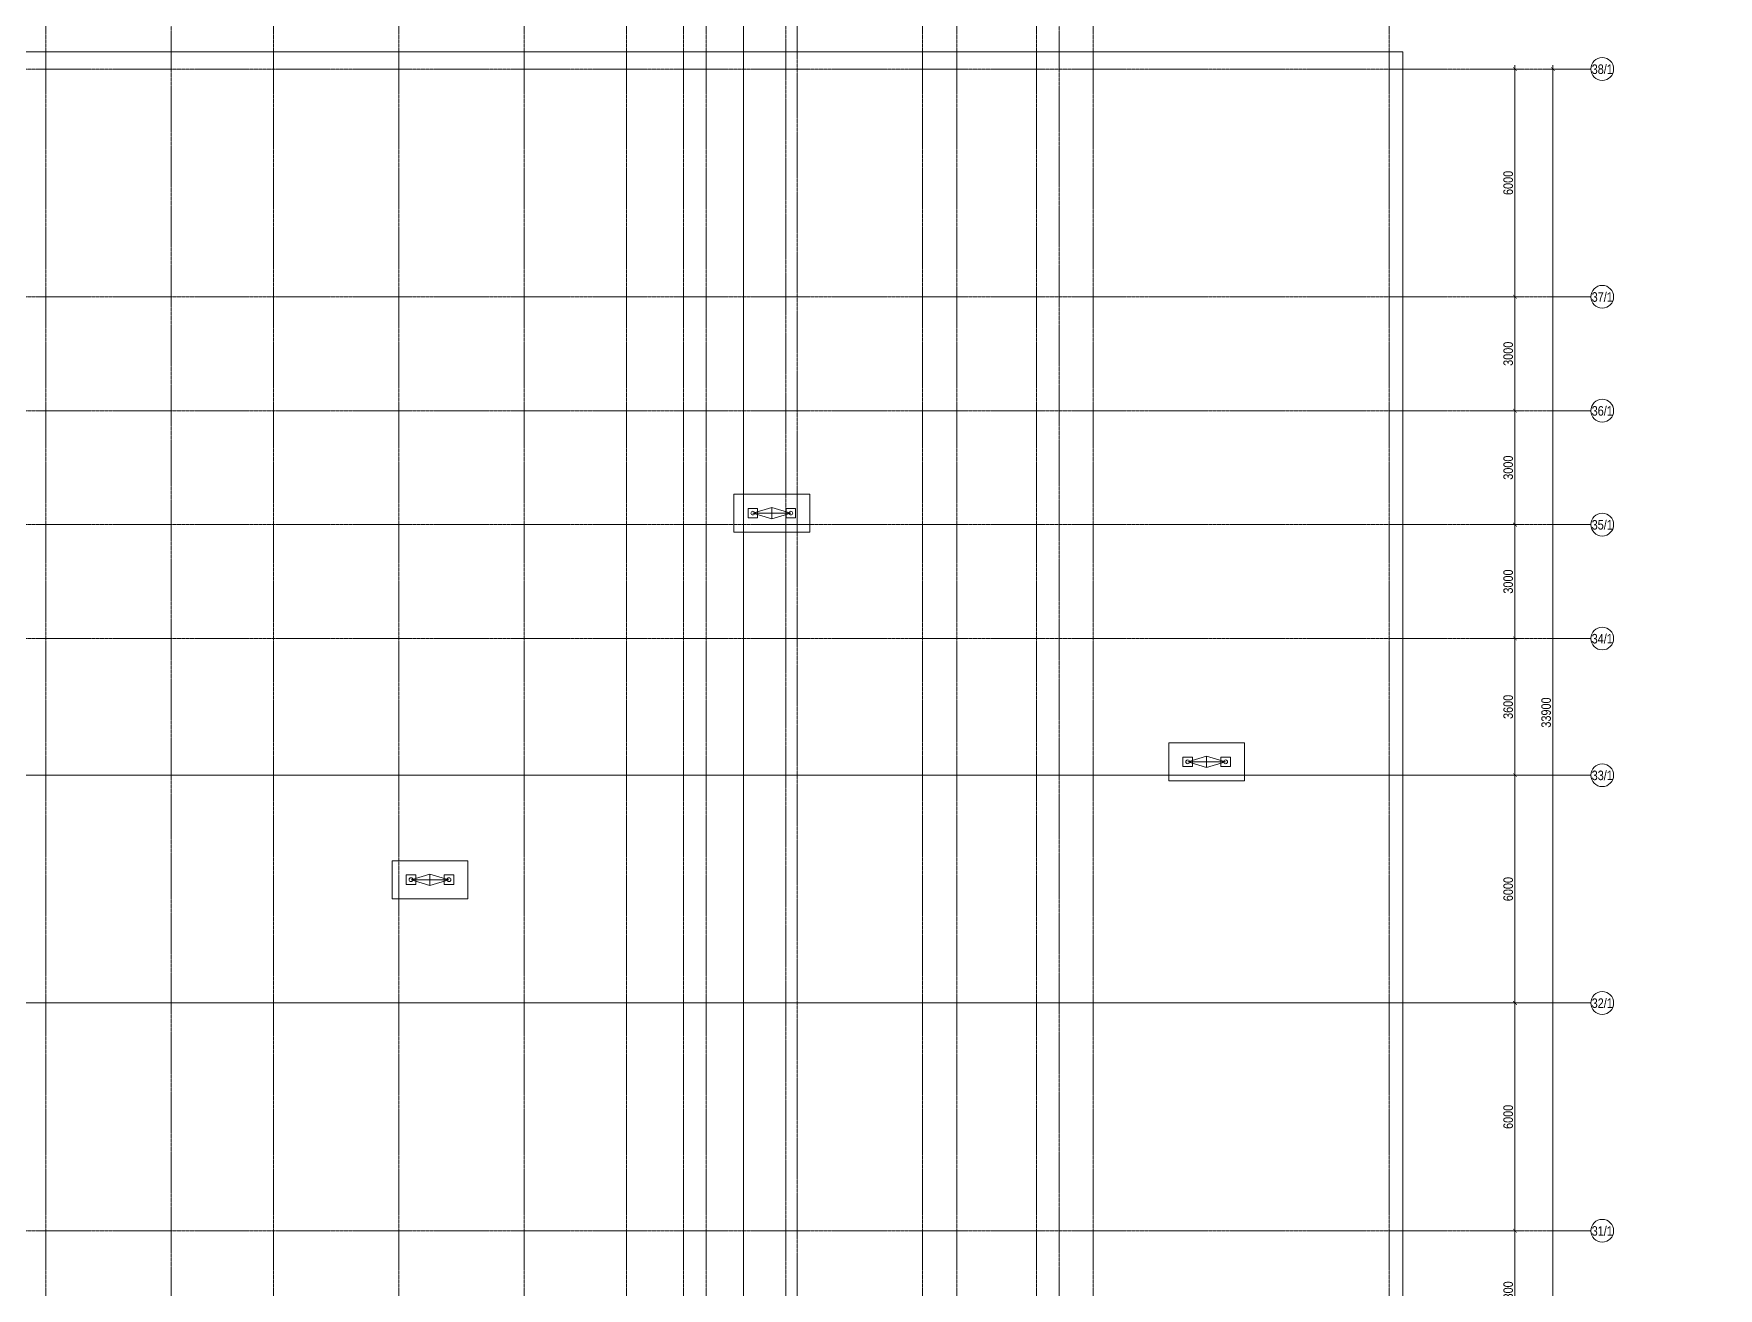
# Model space of a CAD drawing. Header units: millimetres. Extents: x -65509 to 912790, y 446 to 713294.
# Drawn here: x 468481 to 512869, y 608868 to 641914 of the extents above; entities that cross this region are included whole.
import ezdxf
from ezdxf import colors
from ezdxf.entities.mleader import LeaderData, LeaderLine
from ezdxf.enums import TextEntityAlignment as Align
from ezdxf.math import Vec2, Vec3

# ---------------------------------------------------------------- set-up
doc = ezdxf.new("R2010")
doc.units = ezdxf.units.MM
doc.linetypes.add('CENTER2', pattern=[28.575, 19.05, -3.175, 3.175, -3.175])
doc.linetypes.add('DASHED', pattern=[19.05, 12.7, -6.35])
doc.layers.get('Defpoints').update_dxf_attribs({"color": 250})
doc.layers.add('АР_Делит', color=250, linetype='Continuous', lineweight=0, plot=False)
for name, color, linetype, lineweight in [('АР_Разрезы марка', 7, 'Continuous', 13), ('АР_ФАСАД', 250, 'Continuous', 9), ('РД_Воронки с кровли', 250, 'Continuous', 18), ('РД_Оси_100', 250, 'Continuous', 0), ('РД_Оси_размер', 250, 'Continuous', 0)]:
    doc.layers.add(name, color=color, linetype=linetype, lineweight=lineweight)
doc.styles.add('style1', font='ARIALN.TTF')
doc.styles.add('ккк', font='isocpeur.ttf', dxfattribs={"width": 0.85, "oblique": 15})
doc.dimstyles.new('Dim100_ареал', dxfattribs={"dimscale": 100, "dimtxt": 2.5, "dimasz": 1, "dimexe": 1, "dimexo": 1, "dimgap": 0.5, "dimtad": 1, "dimzin": 12, "dimdsep": 46, "dimtxsty": 'style1', "dimblk": 'ARCHTICK', "dimcen": 1, "dimdle": 1, "dimclrd": 256, "dimclre": 256, "dimaunit": 1, "dimadec": 0, "dimazin": 3, "dimtfac": 1, "dimtmove": 1, "dimatfit": 3, "dimldrblk": 'OPEN30', "dimfxl": 4, "dimfxlon": 1, "dimtolj": 1, "dimtzin": 0, "dimlwd": 9, "dimlwe": 9, "dimarcsym": 0})

# ---------------------------------------------------------------- blocks, each defined once
blk = doc.blocks.new('A-iden')
at = {"linetype": 'Continuous', "lineweight": 5}
blk.add_circle((0, -4), 3, dxfattribs=at)
at = {"color": 0, "linetype": 'Continuous', "lineweight": 20, "style": 'ккк', "width": 0.85}
blk.add_attdef('ID', text='', height=8, dxfattribs=at).set_placement((0.31, -3.85), align=Align.MIDDLE_CENTER)
blk = doc.blocks.new('_ArchTick')
at = {"color": 0, "linetype": 'ByBlock', "const_width": 0.15}
blk.add_lwpolyline([(-0.5, -0.5), (0.5, 0.5)], dxfattribs=at)
blk = doc.blocks.new('*D375')
at = {"layer": 'Defpoints', "color": 0, "transparency": 16777216}
for p in [(116910, 104100), (117910, 104100), (116910, 100800)]:
    blk.add_point(p, dxfattribs=at)
at = {"layer": 'РД_Оси_размер', "color": 0, "lineweight": 5, "transparency": 16777216}
for p, q in [((117710, 104100), (118010, 104100)), ((117910, 100700), (117910, 104200)), ((117710, 100800), (118010, 100800))]:
    blk.add_line(p, q, dxfattribs=at)
at = {"layer": 'РД_Оси_размер', "color": 0, "lineweight": 5, "transparency": 16777216, "xscale": 100, "yscale": 100, "zscale": 100}
for p, rotation in [((117910, 104100), 90), ((117910, 100800), 270)]:
    blk.add_blockref('_ArchTick', p, dxfattribs=dict(at, rotation=rotation))
at = {"layer": 'РД_Оси_размер', "color": 0, "transparency": 16777216, "insert": (117732, 102450), "char_height": 250, "attachment_point": 5, "rotation": 90, "style": 'style1'}
blk.add_mtext('\\A1;3300', dxfattribs=at)
blk = doc.blocks.new('_Open30')
at = {"color": 0, "linetype": 'ByBlock', "lineweight": -2}
for p, q in [((-1, 0.27), (0, 0)), ((0, 0), (-1, -0.27)), ((0, 0), (-1, 0))]:
    blk.add_line(p, q, dxfattribs=at)
blk = doc.blocks.new('*D376')
at = {"layer": 'Defpoints', "color": 0, "transparency": 16777216}
for p in [(116910, 110100), (117910, 110100), (116910, 104100)]:
    blk.add_point(p, dxfattribs=at)
at = {"layer": 'РД_Оси_размер', "color": 0, "lineweight": 5, "transparency": 16777216}
for p, q in [((117710, 110100), (118010, 110100)), ((117910, 104000), (117910, 110200)), ((117710, 104100), (118010, 104100))]:
    blk.add_line(p, q, dxfattribs=at)
at = {"layer": 'РД_Оси_размер', "color": 0, "lineweight": 5, "transparency": 16777216, "xscale": 100, "yscale": 100, "zscale": 100}
for p, rotation in [((117910, 110100), 90), ((117910, 104100), 270)]:
    blk.add_blockref('_ArchTick', p, dxfattribs=dict(at, rotation=rotation))
at = {"layer": 'РД_Оси_размер', "color": 0, "transparency": 16777216, "insert": (117732, 107100), "char_height": 250, "attachment_point": 5, "rotation": 90, "style": 'style1'}
blk.add_mtext('\\A1;6000', dxfattribs=at)
blk = doc.blocks.new('*D377')
at = {"layer": 'Defpoints', "color": 0, "transparency": 16777216}
for p in [(116910, 116100), (117910, 116100), (116910, 110100)]:
    blk.add_point(p, dxfattribs=at)
at = {"layer": 'РД_Оси_размер', "color": 0, "lineweight": 5, "transparency": 16777216}
for p, q in [((117710, 116100), (118010, 116100)), ((117910, 110000), (117910, 116200)), ((117710, 110100), (118010, 110100))]:
    blk.add_line(p, q, dxfattribs=at)
at = {"layer": 'РД_Оси_размер', "color": 0, "lineweight": 5, "transparency": 16777216, "xscale": 100, "yscale": 100, "zscale": 100}
for p, rotation in [((117910, 116100), 90), ((117910, 110100), 270)]:
    blk.add_blockref('_ArchTick', p, dxfattribs=dict(at, rotation=rotation))
at = {"layer": 'РД_Оси_размер', "color": 0, "transparency": 16777216, "insert": (117732, 113100), "char_height": 250, "attachment_point": 5, "rotation": 90, "style": 'style1'}
blk.add_mtext('\\A1;6000', dxfattribs=at)
blk = doc.blocks.new('*D378')
at = {"layer": 'Defpoints', "color": 0, "transparency": 16777216}
for p in [(116910, 119700), (117910, 119700), (116910, 116100)]:
    blk.add_point(p, dxfattribs=at)
at = {"layer": 'РД_Оси_размер', "color": 0, "lineweight": 5, "transparency": 16777216}
for p, q in [((117710, 119700), (118010, 119700)), ((117910, 116000), (117910, 119800)), ((117710, 116100), (118010, 116100))]:
    blk.add_line(p, q, dxfattribs=at)
at = {"layer": 'РД_Оси_размер', "color": 0, "lineweight": 5, "transparency": 16777216, "xscale": 100, "yscale": 100, "zscale": 100}
for p, rotation in [((117910, 119700), 90), ((117910, 116100), 270)]:
    blk.add_blockref('_ArchTick', p, dxfattribs=dict(at, rotation=rotation))
at = {"layer": 'РД_Оси_размер', "color": 0, "transparency": 16777216, "insert": (117732, 117900), "char_height": 250, "attachment_point": 5, "rotation": 90, "style": 'style1'}
blk.add_mtext('\\A1;3600', dxfattribs=at)
blk = doc.blocks.new('*D379')
at = {"layer": 'Defpoints', "color": 0, "transparency": 16777216}
for p in [(116910, 122700), (117910, 122700), (116910, 119700)]:
    blk.add_point(p, dxfattribs=at)
at = {"layer": 'РД_Оси_размер', "color": 0, "lineweight": 5, "transparency": 16777216}
for p, q in [((117710, 122700), (118010, 122700)), ((117910, 119600), (117910, 122800)), ((117710, 119700), (118010, 119700))]:
    blk.add_line(p, q, dxfattribs=at)
at = {"layer": 'РД_Оси_размер', "color": 0, "lineweight": 5, "transparency": 16777216, "xscale": 100, "yscale": 100, "zscale": 100}
for p, rotation in [((117910, 122700), 90), ((117910, 119700), 270)]:
    blk.add_blockref('_ArchTick', p, dxfattribs=dict(at, rotation=rotation))
at = {"layer": 'РД_Оси_размер', "color": 0, "transparency": 16777216, "insert": (117732, 121200), "char_height": 250, "attachment_point": 5, "rotation": 90, "style": 'style1'}
blk.add_mtext('\\A1;3000', dxfattribs=at)
blk = doc.blocks.new('*D380')
at = {"layer": 'Defpoints', "color": 0, "transparency": 16777216}
for p in [(116910, 125700), (117910, 125700), (116910, 122700)]:
    blk.add_point(p, dxfattribs=at)
at = {"layer": 'РД_Оси_размер', "color": 0, "lineweight": 5, "transparency": 16777216}
for p, q in [((117710, 125700), (118010, 125700)), ((117910, 122600), (117910, 125800)), ((117710, 122700), (118010, 122700))]:
    blk.add_line(p, q, dxfattribs=at)
at = {"layer": 'РД_Оси_размер', "color": 0, "lineweight": 5, "transparency": 16777216, "xscale": 100, "yscale": 100, "zscale": 100}
for p, rotation in [((117910, 125700), 90), ((117910, 122700), 270)]:
    blk.add_blockref('_ArchTick', p, dxfattribs=dict(at, rotation=rotation))
at = {"layer": 'РД_Оси_размер', "color": 0, "transparency": 16777216, "insert": (117732, 124200), "char_height": 250, "attachment_point": 5, "rotation": 90, "style": 'style1'}
blk.add_mtext('\\A1;3000', dxfattribs=at)
blk = doc.blocks.new('*D381')
at = {"layer": 'Defpoints', "color": 0, "transparency": 16777216}
for p in [(116910, 128700), (117910, 128700), (116910, 125700)]:
    blk.add_point(p, dxfattribs=at)
at = {"layer": 'РД_Оси_размер', "color": 0, "lineweight": 5, "transparency": 16777216}
for p, q in [((117910, 125600), (117910, 128800)), ((117710, 128700), (118010, 128700)), ((117710, 125700), (118010, 125700))]:
    blk.add_line(p, q, dxfattribs=at)
at = {"layer": 'РД_Оси_размер', "color": 0, "lineweight": 5, "transparency": 16777216, "xscale": 100, "yscale": 100, "zscale": 100}
for p, rotation in [((117910, 128700), 90), ((117910, 125700), 270)]:
    blk.add_blockref('_ArchTick', p, dxfattribs=dict(at, rotation=rotation))
at = {"layer": 'РД_Оси_размер', "color": 0, "transparency": 16777216, "insert": (117732, 127200), "char_height": 250, "attachment_point": 5, "rotation": 90, "style": 'style1'}
blk.add_mtext('\\A1;3000', dxfattribs=at)
blk = doc.blocks.new('*D382')
at = {"layer": 'Defpoints', "color": 0, "transparency": 16777216}
for p in [(116910, 134700), (117910, 134700), (116910, 128700)]:
    blk.add_point(p, dxfattribs=at)
at = {"layer": 'РД_Оси_размер', "color": 0, "lineweight": 5, "transparency": 16777216}
for p, q in [((117710, 134700), (118010, 134700)), ((117910, 128600), (117910, 134800)), ((117710, 128700), (118010, 128700))]:
    blk.add_line(p, q, dxfattribs=at)
at = {"layer": 'РД_Оси_размер', "color": 0, "lineweight": 5, "transparency": 16777216, "xscale": 100, "yscale": 100, "zscale": 100}
for p, rotation in [((117910, 134700), 90), ((117910, 128700), 270)]:
    blk.add_blockref('_ArchTick', p, dxfattribs=dict(at, rotation=rotation))
at = {"layer": 'РД_Оси_размер', "color": 0, "transparency": 16777216, "insert": (117732, 131700), "char_height": 250, "attachment_point": 5, "rotation": 90, "style": 'style1'}
blk.add_mtext('\\A1;6000', dxfattribs=at)
blk = doc.blocks.new('*D333')
at = {"layer": 'Defpoints', "color": 0, "transparency": 16777216}
for p in [(116910, 134700), (118910, 134700), (116910, 100800)]:
    blk.add_point(p, dxfattribs=at)
at = {"layer": 'РД_Оси_размер', "color": 0, "lineweight": 5, "transparency": 16777216}
for p, q in [((118710, 134700), (119010, 134700)), ((118910, 100700), (118910, 134800)), ((118710, 100800), (119010, 100800))]:
    blk.add_line(p, q, dxfattribs=at)
at = {"layer": 'РД_Оси_размер', "color": 0, "lineweight": 5, "transparency": 16777216, "xscale": 100, "yscale": 100, "zscale": 100}
for p, rotation in [((118910, 134700), 90), ((118910, 100800), 270)]:
    blk.add_blockref('_ArchTick', p, dxfattribs=dict(at, rotation=rotation))
at = {"layer": 'РД_Оси_размер', "color": 0, "transparency": 16777216, "insert": (118732, 117750), "char_height": 250, "attachment_point": 5, "rotation": 90, "style": 'style1'}
blk.add_mtext('\\A1;33900', dxfattribs=at)
blk = doc.blocks.new('A$Cd58bfb5e')
at = {"layer": 'РД_Воронки с кровли', "lineweight": 0, "ltscale": 2}
for p, q in [((-500, 0), (0, 150)), ((500, 0), (-500, 0)), ((0, 150), (500, 0)), ((0, -150), (0, 150)), ((500, 0), (0, -150)), ((0, -150), (-500, 0))]:
    blk.add_line(p, q, dxfattribs=at)
at = {"layer": 'РД_Воронки с кровли'}
for points in [[(1000, 500), (1000, -500), (-1000, -500), (-1000, 500)], [(625, -125), (625, 125), (375, 125), (375, -125)]]:
    blk.add_lwpolyline(points, close=True, dxfattribs=at)
at = {"layer": 'РД_Воронки с кровли', "linetype": 'Continuous', "lineweight": 0}
blk.add_lwpolyline([(-625, -125), (-375, -125), (-375, 125), (-625, 125)], close=True, dxfattribs=at)
at = {"layer": 'РД_Воронки с кровли', "lineweight": 0}
for centre in [(-500, 0), (500, 0)]:
    blk.add_circle(centre, 50, dxfattribs=at)
blk = doc.blocks.new('воронки с кровли')
at = {"layer": 'РД_Воронки с кровли', "lineweight": 70}
for p in [(-133122, 315276), (-121664, 308723), (-142129, 305620)]:
    blk.add_blockref('A$Cd58bfb5e', p, dxfattribs=at)
blk = doc.blocks.new('СОШ_2200_АР_ОСИ_М100_28.05.24')
at = {"layer": 'АР_Делит', "color": 5, "linetype": 'DASHED'}
blk.add_lwpolyline([(37145, 100855), (37145, 129155), (72745, 129155), (72745, 135155), (114955, 135155), (114955, -355)], dxfattribs=at)
at = {"layer": 'РД_Оси_100', "linetype": 'CENTER2'}
for p, q in [((79200, -6155), (79200, 139938.679)), ((85200, -6155), (85200, 139938.679)), ((88500, -6155), (88500, 139938.679)), ((91800, -6155), (91800, 139938.679)), ((94500, -6155), (94500, 139938.679)), ((96000, -6155), (96000, 139938.679)), ((102300, -6155), (102300, 139938.679)), ((114600, -6155), (114600, 139938.679)), ((-5954.958, 134700), (119910, 134700)), ((-5954.958, 128700), (119910, 128700)), ((-5954.958, 125700), (119910, 125700)), ((-5954.958, 122700), (119910, 122700)), ((-5954.958, 119700), (119910, 119700)), ((-5954.958, 116100), (119910, 116100)), ((35037.55, 116100), (119910, 116100)), ((-5954.958, 110100), (119910, 110100)), ((35037.55, 110100), (119910, 110100)), ((-5954.958, 104100), (119910, 104100))]:
    blk.add_line(p, q, dxfattribs=at)
for points in [[(82500, 139938.679), (82500, -6155)], [(96600, -6155), (96600, 139938.679)], [(98700, -6194.98), (98700, 139538.679), (98550, 139938.679)], [(99000, -6195.83), (99000, 139538.679), (99150, 139938.679)], [(103200, -6155), (103200, 139938.679)], [(105300, -6155), (105300, 139938.679)], [(105900, 139938.679), (105900, -6155)], [(106800, -6155), (106800, 139938.679)]]:
    blk.add_lwpolyline(points, dxfattribs=at)
at = {"layer": 'РД_Оси_100', "color": 0}
ref = blk.add_blockref('A-iden', (120210, 135100), dxfattribs=dict(at, xscale=-100, yscale=100, zscale=100))
ref.add_attrib('ID', '38/1', dxfattribs={"layer": '0', "linetype": 'Continuous', "height": 250, "style": 'style1'}).set_placement((120210, 134700), align=Align.MIDDLE)
ref = blk.add_blockref('A-iden', (120210, 129100), dxfattribs=dict(at, xscale=100, yscale=100, zscale=100))
ref.add_attrib('ID', '37/1', dxfattribs={"layer": '0', "linetype": 'Continuous', "height": 250, "style": 'style1'}).set_placement((120210, 128700), align=Align.MIDDLE)
ref = blk.add_blockref('A-iden', (120210, 126100), dxfattribs=dict(at, xscale=100, yscale=100, zscale=100))
ref.add_attrib('ID', '36/1', dxfattribs={"layer": '0', "linetype": 'Continuous', "height": 250, "style": 'style1'}).set_placement((120210, 125700), align=Align.MIDDLE)
ref = blk.add_blockref('A-iden', (120210, 123100), dxfattribs=dict(at, xscale=100, yscale=100, zscale=100))
ref.add_attrib('ID', '35/1', dxfattribs={"layer": '0', "linetype": 'Continuous', "height": 250, "style": 'style1'}).set_placement((120210, 122700), align=Align.MIDDLE)
ref = blk.add_blockref('A-iden', (120210, 120100), dxfattribs=dict(at, xscale=100, yscale=100, zscale=100))
ref.add_attrib('ID', '34/1', dxfattribs={"layer": '0', "linetype": 'Continuous', "height": 250, "style": 'style1'}).set_placement((120210, 119700), align=Align.MIDDLE)
ref = blk.add_blockref('A-iden', (120210, 116500), dxfattribs=dict(at, xscale=100, yscale=100, zscale=100))
ref.add_attrib('ID', '33/1', dxfattribs={"layer": '0', "linetype": 'Continuous', "height": 250, "style": 'style1'}).set_placement((120210, 116100), align=Align.MIDDLE)
ref = blk.add_blockref('A-iden', (120210, 110500), dxfattribs=dict(at, xscale=100, yscale=100, zscale=100))
ref.add_attrib('ID', '32/1', dxfattribs={"layer": '0', "linetype": 'Continuous', "height": 250, "style": 'style1'}).set_placement((120210, 110100), align=Align.MIDDLE)
ref = blk.add_blockref('A-iden', (120210, 104500), dxfattribs=dict(at, xscale=100, yscale=100, zscale=100))
ref.add_attrib('ID', '31/1', dxfattribs={"layer": '0', "linetype": 'Continuous', "height": 250, "style": 'style1'}).set_placement((120210, 104100), align=Align.MIDDLE)
at = {"layer": 'РД_Оси_размер'}
for base, p1, p2, picture, middle in [((117910, 134700), (116910, 128700), (116910, 134700), '*D382', (117732.357, 131700)), ((118910, 134700), (116910, 100800), (116910, 134700), '*D333', (118732.357, 117750)), ((117910, 128700), (116910, 125700), (116910, 128700), '*D381', (117732.357, 127200)), ((117910, 125700), (116910, 122700), (116910, 125700), '*D380', (117732.357, 124200)), ((117910, 122700), (116910, 119700), (116910, 122700), '*D379', (117732.357, 121200)), ((117910, 119700), (116910, 116100), (116910, 119700), '*D378', (117732.357, 117900)), ((117910, 116100), (116910, 110100), (116910, 116100), '*D377', (117732.357, 113100)), ((117910, 110100), (116910, 104100), (116910, 110100), '*D376', (117732.357, 107100)), ((117910, 104100), (116910, 100800), (116910, 104100), '*D375', (117732.357, 102450))]:
    dim = blk.add_linear_dim(base=base, p1=p1, p2=p2, angle=90, dimstyle='Dim100_ареал', dxfattribs=at)
    dim.commit()
    dim.dimension.update_dxf_attribs({"geometry": picture, "text_midpoint": middle})

msp = doc.modelspace()

# ---------------------------------------------------------------- linework, layer by layer
at = {"layer": 'АР_Разрезы марка', "linetype": 'DASHED', "lineweight": 0}
msp.add_lwpolyline([(487187.962, 644536.098), (487187.962, 606919.885), (485174.99, 606919.885), (485174.99, 504313.634)], dxfattribs=at)
at = {"layer": 'АР_ФАСАД'}
msp.add_lwpolyline([(504555.882, 597663.318), (504555.882, 641438.318), (462345.882, 641438.318), (462345.882, 635438.318), (426745.882, 635438.318), (426745.882, 607138.318), (389245.882, 607138.318), (389245.882, 519428.318), (434765.882, 519428.318)], dxfattribs=at)

# ---------------------------------------------------------------- block references
at = {"layer": 'РД_Воронки с кровли', "lineweight": 0}
msp.add_blockref('воронки с кровли', (621051.707, 314010.479), dxfattribs=at)
at = {"layer": 'РД_Оси_100'}
msp.add_blockref('СОШ_2200_АР_ОСИ_М100_28.05.24', (389600.882, 506283.318), dxfattribs=at)

# ---------------------------------------------------------------- leaders
at = {"layer": 'АР_Делит'}
ml = msp.add_multileader_mtext('Standard', dxfattribs=at)
ml.set_content('предусмотреть лорбик_файерборд по мет.каркасу  от ФГ-15 до покрытия фермы/перекрытия', color=256, style='style1')
ml.set_leader_properties(color=256)
ml.build(insert=Vec2(0, 0))
ml.multileader.update_dxf_attribs({"has_dogleg": 0, "text_left_attachment_type": 6, "text_right_attachment_type": 6, "arrow_head_size": 500, "scale": 100})
ctx = ml.context
ctx.base_point, ctx.scale, ctx.char_height, ctx.arrow_head_size, ctx.landing_gap_size, ctx.plane_origin, ctx.plane_x_axis, ctx.plane_y_axis = Vec3(427558.207, 588605.03), 100, 300, 500, 50, Vec3(409878.206, 573003.983), Vec3(1, 0.00000001), Vec3(-0.00000001, 1)
ctx.left_attachment, ctx.right_attachment = 6, 6
notes = []
notes.append((ctx, [(1, (1, 1, 0), (427550.207, 588605.03), (1, 0.00000001), 8, [(0, [(436950.881, 590853.318)], 0, []), (1, [(401750.882, 659149.318)], 0, [])])]))
ctx.mtext.insert, ctx.mtext.text_direction, ctx.mtext.rotation, ctx.mtext.width, ctx.mtext.defined_height, ctx.mtext.flow_direction = Vec3(427608.207, 588988.318), Vec3(1, 0.00000001), 0.00000001, 4538.94863, 395.157, 5
for ctx, leaders in notes:
    for number, flags, end, landing, length, lines in leaders:
        leader = LeaderData()
        leader.index, (leader.has_last_leader_line, leader.has_dogleg_vector, leader.attachment_direction) = number, flags
        leader.last_leader_point, leader.dogleg_vector, leader.dogleg_length = Vec3(end), Vec3(landing), length
        for number, points, colour, breaks in lines:
            line = LeaderLine()
            line.index, line.vertices, line.color, line.breaks = number, Vec3.list(points), colors.encode_raw_color(colour), breaks
            leader.lines.append(line)
        ctx.leaders.append(leader)

doc.saveas('drawing.dxf')
